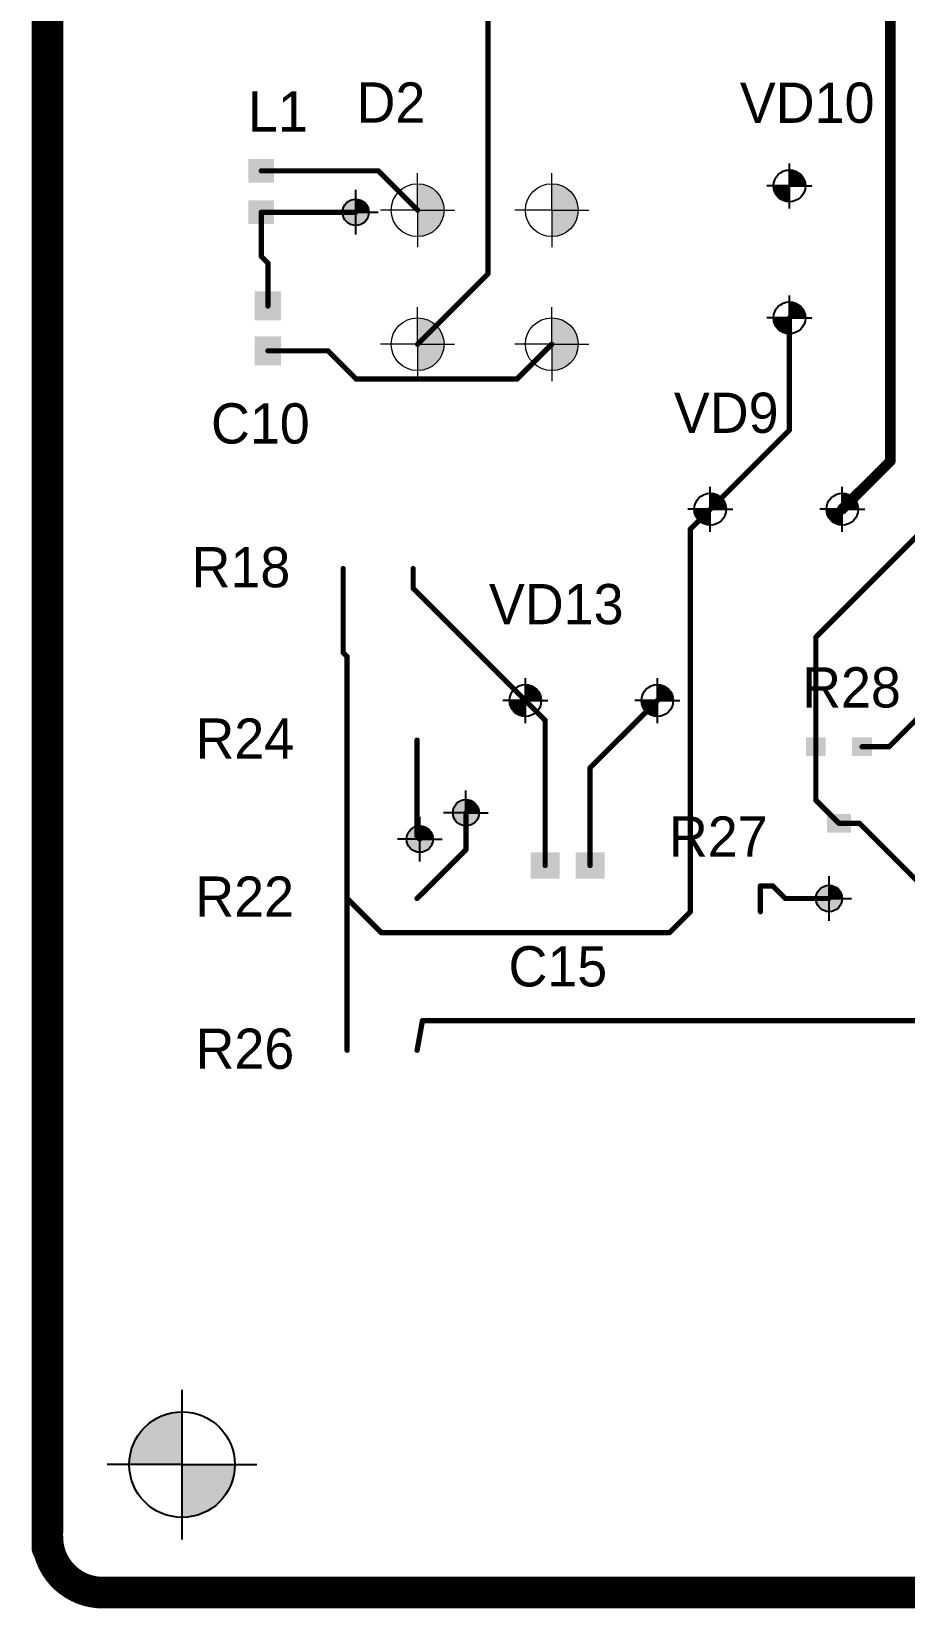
# Model space of a CAD drawing. Header units: millimetres. Extents: x -71 to 232, y 24 to 222.
# Drawn here: x -70.7 to -4.6, y 24.3 to 143.8 of the extents above; entities that cross this region are included whole.
import ezdxf

# ---------------------------------------------------------------- set-up
doc = ezdxf.new("R2010")
doc.units = ezdxf.units.MM
for name, color, linetype in [('Mechanical15', 56, 'Continuous'), ('TopLayer', 1, 'Continuous'), ('TopOverlay', 2, 'Continuous')]:
    doc.layers.add(name, color=color, linetype=linetype)
doc.layers.add('тонкая', color=7, linetype='Continuous', lineweight=20)

msp = doc.modelspace()

# ---------------------------------------------------------------- hatches: boundary and pattern name
at = {"lineweight": -3}
for points in [[(-12.13065657988818, 132.1431169531148, 0.414213562373095), (-13.33465657997431, 133.3471169532008), (-13.33465657997431, 132.1431169531148)], [(-12.13065657988818, 122.1431369531148, 0.414213562373095), (-13.33465657997431, 123.3471369532008), (-13.33465657997431, 122.1431369531148)], [(-18.13074617988809, 107.6430897531148, 0.414213562373095), (-19.33474617997422, 108.8470897532008), (-19.33474617997422, 107.6430897531148)], [(-8.130664579888162, 107.6430897531148, 0.414213562373095), (-9.334664579974287, 108.8470897532008), (-9.334664579974287, 107.6430897531148)], [(-32.13071817988816, 93.14314415311483, 0.414213562373095), (-33.33471817997429, 94.34714415320084), (-33.33471817997429, 93.14314415311483)], [(-22.13073817988811, 93.14314415311483, 0.414213562373095), (-23.33473817997424, 94.34714415320084), (-23.33473817997424, 93.14314415311483)]]:
    msp.add_hatch(color=0, dxfattribs=at).paths.add_polyline_path(points)
h = msp.add_hatch(color=256, dxfattribs=at)
h.dxf.hatch_style = 1
h.paths.add_polyline_path([(-13.33465657997431, 132.1431169531148), (-14.53865658006021, 132.1431169531148, 0.4142135623730951), (-13.33465657997431, 130.9391169530288)])
h = msp.add_hatch(color=0, dxfattribs=at)
h.dxf.hatch_style = 1
h.paths.add_polyline_path([(-46.18752457997425, 131.1431209531947, 0.4142135623730951), (-47.18752458005383, 130.1431209531147), (-46.18752457997425, 130.1431209531147)])
h.paths.add_polyline_path([(-46.18752457997425, 130.1431209531147), (-47.18752458005383, 130.1431209531147, 0.4142135623730951), (-46.18752457997425, 129.1431209530347)])
h = msp.add_hatch(color=0, dxfattribs=at)
h.dxf.hatch_style = 1
h.paths.add_polyline_path([(-46.18752457997425, 130.1431209531148), (-45.18752457989422, 130.1431209531148, 0.4142135623730951), (-46.18752457997425, 131.1431209531948)], flags=17)
h.paths.add_polyline_path([(-45.18752457989422, 130.1431209531148, 0.4142135623730951), (-46.18752457997425, 131.1431209531948), (-46.18752457997425, 129.1431209530348, 0.4142135623730951)])
h = msp.add_hatch(color=256, dxfattribs=at)
h.dxf.hatch_style = 1
h.paths.add_polyline_path([(-45.18752457989422, 130.1431209531148, 0.4142135623730951), (-46.18752457997425, 131.1431209531948), (-46.18752457997425, 130.1431209531148)])
h = msp.add_hatch(color=256, dxfattribs=at)
h.dxf.hatch_style = 1
h.paths.add_polyline_path([(-13.33465657997431, 122.1431369531148), (-14.53865658006021, 122.1431369531148, 0.4142135623730951), (-13.33465657997431, 120.9391369530288)])
h = msp.add_hatch(color=256, dxfattribs=at)
h.dxf.hatch_style = 1
h.paths.add_polyline_path([(-19.33474617997422, 107.6430897531148), (-20.53874618006034, 107.6430897531148, 0.4142135623730951), (-19.33474617997422, 106.4390897530288)])
h = msp.add_hatch(color=256, dxfattribs=at)
h.dxf.hatch_style = 1
h.paths.add_polyline_path([(-9.334664579974287, 107.6430897531148), (-10.53866458006019, 107.6430897531148, 0.4142135623730951), (-9.334664579974287, 106.4390897530288)])
h = msp.add_hatch(color=256, dxfattribs=at)
h.dxf.hatch_style = 1
h.paths.add_polyline_path([(-33.33471817997429, 93.14314415311483), (-34.53871818006019, 93.14314415311483, 0.4142135623730951), (-33.33471817997429, 91.93914415302876)])
h = msp.add_hatch(color=256, dxfattribs=at)
h.dxf.hatch_style = 1
h.paths.add_polyline_path([(-23.33473817997424, 93.14314415311483), (-24.53873818006014, 93.14314415311483, 0.4142135623730951), (-23.33473817997424, 91.93914415302876)])
h = msp.add_hatch(color=0, dxfattribs=at)
h.dxf.hatch_style = 1
h.paths.add_polyline_path([(-37.83470409997426, 85.64310527319466, 0.4142135623730951), (-38.83470410005384, 84.64310527311468), (-37.83470409997426, 84.64310527311468)])
h.paths.add_polyline_path([(-37.83470409997426, 84.64310527311468), (-38.83470410005384, 84.64310527311468, 0.4142135623730951), (-37.83470409997426, 83.6431052730347)])
h = msp.add_hatch(color=0, dxfattribs=at)
h.dxf.hatch_style = 1
h.paths.add_polyline_path([(-37.83470409997426, 84.6431052731148), (-36.83470409989422, 84.6431052731148, 0.4142135623730951), (-37.83470409997426, 85.64310527319478)], flags=17)
h.paths.add_polyline_path([(-36.83470409989422, 84.6431052731148, 0.4142135623730951), (-37.83470409997426, 85.64310527319478), (-37.83470409997426, 83.64310527303482, 0.4142135623730951)])
h = msp.add_hatch(color=256, dxfattribs=at)
h.dxf.hatch_style = 1
h.paths.add_polyline_path([(-36.83470409989422, 84.6431052731148, 0.4142135623730951), (-37.83470409997426, 85.64310527319478), (-37.83470409997426, 84.6431052731148)])
h = msp.add_hatch(color=0, dxfattribs=at)
h.dxf.hatch_style = 1
h.paths.add_polyline_path([(-41.33470217997433, 83.64310419319466, 0.4142135623730951), (-42.33470218005391, 82.64310419311468), (-41.33470217997433, 82.64310419311468)])
h.paths.add_polyline_path([(-41.33470217997433, 82.64310419311468), (-42.33470218005391, 82.64310419311468, 0.4142135623730951), (-41.33470217997433, 81.6431041930347)])
h = msp.add_hatch(color=0, dxfattribs=at)
h.dxf.hatch_style = 1
h.paths.add_polyline_path([(-41.33470217997433, 82.6431041931148), (-40.33470217989429, 82.6431041931148, 0.4142135623730951), (-41.33470217997433, 83.64310419319477)], flags=17)
h.paths.add_polyline_path([(-40.33470217989429, 82.6431041931148, 0.4142135623730951), (-41.33470217997433, 83.64310419319477), (-41.33470217997433, 81.64310419303482, 0.4142135623730951)])
h = msp.add_hatch(color=256, dxfattribs=at)
h.dxf.hatch_style = 1
h.paths.add_polyline_path([(-40.33470217989429, 82.6431041931148, 0.4142135623730951), (-41.33470217997433, 83.64310419319477), (-41.33470217997433, 82.6431041931148)])
h = msp.add_hatch(color=0, dxfattribs=at)
h.dxf.hatch_style = 1
h.paths.add_polyline_path([(-10.33470321997424, 79.14310303319468, 0.4142135623730951), (-11.33470322005383, 78.1431030331147), (-10.33470321997424, 78.1431030331147)])
h.paths.add_polyline_path([(-10.33470321997424, 78.1431030331147), (-11.33470322005383, 78.1431030331147, 0.4142135623730951), (-10.33470321997424, 77.14310303303472)])
h = msp.add_hatch(color=0, dxfattribs=at)
h.dxf.hatch_style = 1
h.paths.add_polyline_path([(-10.33470321997424, 78.14310303311481), (-9.334703219894209, 78.14310303311481, 0.4142135623730951), (-10.33470321997424, 79.14310303319479)], flags=17)
h.paths.add_polyline_path([(-9.334703219894209, 78.14310303311481, 0.4142135623730951), (-10.33470321997424, 79.14310303319479), (-10.33470321997424, 77.14310303303483, 0.4142135623730951)])
h = msp.add_hatch(color=256, dxfattribs=at)
h.dxf.hatch_style = 1
h.paths.add_polyline_path([(-9.334703219894209, 78.14310303311481, 0.4142135623730951), (-10.33470321997424, 79.14310303319479), (-10.33470321997424, 78.14310303311481)])
h = msp.add_hatch(color=0, dxfattribs=at)
h.paths.add_polyline_path([(-63.3347677799743, 35.24303135311479), (-59.3347677799743, 35.24303135311479), (-59.3347677799743, 39.24303135311479, 0.4142135623730951)])
h.paths.add_polyline_path([(-55.3347677799743, 35.24303135311479), (-59.3347677799743, 35.24303135311479), (-59.3347677799743, 31.24303135311479, 0.4142135623730951)])
at = {"layer": 'TopLayer'}
for points in [[(-52.36467757997434, 134.1830696931148), (-52.36467757997434, 132.3830682131148), (-54.30467877997432, 132.3830682131148), (-54.30467877997432, 134.1830696931148)], [(-52.36467757997434, 131.0431216931148), (-52.36467757997434, 129.2431202131148), (-54.30467877997432, 129.2431202131148), (-54.30467877997432, 131.0431216931148)], [(-53.83470511997427, 121.9431094131148), (-53.83470511997427, 124.1431100931148), (-51.83470403997433, 124.1431100931148), (-51.83470403997433, 121.9431094131148)], [(-53.83470511997427, 118.5430654131148), (-53.83470511997427, 120.7430660931148), (-51.83470403997433, 120.7430660931148), (-51.83470403997433, 118.5430654131148)], [(-10.58465953997438, 88.94312461311483), (-12.08466161997433, 88.94312461311483), (-12.08466161997433, 90.34312689311483), (-10.58465953997438, 90.34312689311483)], [(-7.084641139974337, 88.94312461311483), (-8.584643219974282, 88.94312461311483), (-8.584643219974282, 90.34312689311483), (-7.084641139974337, 90.34312689311483)], [(-8.684701439974333, 83.14308541311482), (-10.48470291997432, 83.14308541311482), (-10.48470291997432, 84.54308769311481), (-8.684701439974333, 84.54308769311481)], [(-32.93469611997432, 81.64309349311483), (-30.7346954399743, 81.64309349311483), (-30.7346954399743, 79.64309241311483), (-32.93469611997432, 79.64309241311483)], [(-29.53465211997434, 81.64309349311483), (-27.33465143997432, 81.64309349311483), (-27.33465143997432, 79.64309241311483), (-29.53465211997434, 79.64309241311483)]]:
    msp.add_hatch(color=1, dxfattribs=at).paths.add_polyline_path(points)
at = {"layer": 'тонкая'}
h = msp.add_hatch(color=256, dxfattribs=at)
edge = h.paths.add_edge_path()
edge.add_line((-41.49472217997436, 132.3031409531148), (-41.49472217997436, 128.3031409531148))
edge.add_arc((-41.49472217997436, 130.3031409531148), 2, 270, 450)
h = msp.add_hatch(color=256, dxfattribs=at)
edge = h.paths.add_edge_path()
edge.add_line((-31.33472217997428, 132.3031409531148), (-31.33472217997428, 128.3031409531148))
edge.add_arc((-31.33472217997428, 130.3031409531148), 2, 270, 450)
h = msp.add_hatch(color=256, dxfattribs=at)
edge = h.paths.add_edge_path()
edge.add_line((-41.49472217997436, 122.1431409531148), (-41.49472217997436, 118.1431409531148))
edge.add_arc((-41.49472217997436, 120.1431409531148), 2, 270, 450)
h = msp.add_hatch(color=256, dxfattribs=at)
edge = h.paths.add_edge_path()
edge.add_line((-31.33472217997428, 122.1431409531148), (-31.33472217997428, 118.1431409531148))
edge.add_arc((-31.33472217997428, 120.1431409531148), 2, 270, 450)

# ---------------------------------------------------------------- linework, layer by layer
at = {"lineweight": -3}
for p, q in [((-13.33465657997431, 130.4374502863263), (-13.33465657997431, 133.8487836199033)), ((-46.18752457997425, 128.4486765085348), (-46.18752457997425, 131.8375653976948)), ((-13.33465657997431, 132.1431169531148), (-15.04032324676268, 132.1431169531148)), ((-13.33465657997431, 132.1431169531148), (-11.62898991318571, 132.1431169531148)), ((-46.18752457997425, 130.1431209531148), (-47.88196902455388, 130.1431209531148)), ((-46.18752457997425, 130.1431209531148), (-44.49308013539462, 130.1431209531148)), ((-13.33465657997431, 120.4374702863263), (-13.33465657997431, 123.8488036199033)), ((-13.33465657997431, 122.1431369531148), (-15.04032324676268, 122.1431369531148)), ((-13.33465657997431, 122.1431369531148), (-11.62898991318571, 122.1431369531148)), ((-19.33474617997422, 105.9374230863263), (-19.33474617997422, 109.3487564199033)), ((-9.334664579974287, 105.9374230863263), (-9.334664579974287, 109.3487564199033)), ((-19.33474617997422, 107.6430897531148), (-21.04041284676282, 107.6430897531148)), ((-19.33474617997422, 107.6430897531148), (-17.62907951318562, 107.6430897531148)), ((-9.334664579974287, 107.6430897531148), (-11.04033124676266, 107.6430897531148)), ((-9.334664579974287, 107.6430897531148), (-7.628997913185685, 107.6430897531148)), ((-33.33471817997429, 91.43747748632629), (-33.33471817997429, 94.84881081990332)), ((-23.33473817997424, 91.43747748632629), (-23.33473817997424, 94.84881081990332)), ((-33.33471817997429, 93.14314415311483), (-35.04038484676266, 93.14314415311483)), ((-33.33471817997429, 93.14314415311483), (-31.62905151318569, 93.14314415311483)), ((-23.33473817997424, 93.14314415311483), (-25.04040484676261, 93.14314415311483)), ((-23.33473817997424, 93.14314415311483), (-21.62907151318564, 93.14314415311483)), ((-37.83470409997426, 82.94866082853483), (-37.83470409997426, 86.33754971769477)), ((-41.33470217997433, 80.94865974853482), (-41.33470217997433, 84.33754863769477)), ((-37.83470409997426, 84.6431052731148), (-39.52914854455389, 84.6431052731148)), ((-37.83470409997426, 84.6431052731148), (-36.14025965539463, 84.6431052731148)), ((-41.33470217997433, 82.6431041931148), (-43.02914662455396, 82.6431041931148)), ((-41.33470217997433, 82.6431041931148), (-39.6402577353947, 82.6431041931148)), ((-10.33470321997424, 76.44865858853484), (-10.33470321997424, 79.83754747769478)), ((-10.33470321997424, 78.14310303311481), (-12.02914766455388, 78.14310303311481)), ((-10.33470321997424, 78.14310303311481), (-8.640258775394614, 78.14310303311481)), ((-59.3347677799743, 29.57636468644816), (-59.3347677799743, 40.90969801978142)), ((-59.3347677799743, 35.24303135311479), (-65.00143444664081, 35.24303135311479)), ((-59.3347677799743, 35.24303135311479), (-53.66810111330778, 35.24303135311479))]:
    msp.add_line(p, q, dxfattribs=at)
for centre, radius in [((-13.33465657997431, 132.1431169531148), 1.204000000086), ((-46.18752457997425, 130.1431209531148), 1.00000000008), ((-13.33465657997431, 122.1431369531148), 1.204000000086), ((-19.33474617997422, 107.6430897531148), 1.204000000086), ((-9.334664579974287, 107.6430897531148), 1.204000000086), ((-33.33471817997429, 93.14314415311483), 1.204000000086), ((-23.33473817997424, 93.14314415311483), 1.204000000086), ((-37.83470409997426, 84.6431052731148), 1.00000000008), ((-41.33470217997433, 82.6431041931148), 1.00000000008), ((-10.33470321997424, 78.14310303311481), 1.00000000008), ((-59.3347677799743, 35.24303135311479), 4)]:
    msp.add_circle(centre, radius, dxfattribs=at)
at = {"layer": 'Mechanical15', "const_width": 2.40000028}
for points in [[(-69.5355093799742, 30.14311775311481), (-69.5355093799742, 216.2431265531148)], [(-69.5355093799742, 30.14311775311481), (-69.5355093799742, 30.14311775311481)], [(-69.53540777997432, 28.99310735311481), (-69.53540777997432, 29.2317657531148)], [(-69.5234189799744, 28.92452735311481), (-69.52331737997429, 28.92452735311481)], [(-65.33475577997433, 25.54226335311481), (226.4153338200256, 25.54236495311481)]]:
    msp.add_lwpolyline(points, dxfattribs=at)
at = {"layer": 'Mechanical15', "const_width": 1.1999976}
for points in [[(-70.1355081799743, 30.14311775311481, 1), (-68.93551057997433, 30.14311775311481, 1)], [(-70.1355081799743, 30.14311775311481, 1), (-68.93551057997433, 30.14311775311481, 1)], [(-70.1355081799743, 30.14311775311481, 1), (-68.93551057997433, 30.14311775311481, 1)], [(-70.13546753997434, 29.24310431311481, 1), (-68.93546993997438, 29.24310431311481, 1)], [(-70.13546753997434, 29.24310431311481, 1), (-68.93546993997438, 29.24310431311481, 1)], [(-70.1354624599744, 29.74310331311482, 1), (-68.93546485997445, 29.74310331311482, 1)], [(-70.1354522999743, 29.2455782731148, 1), (-68.93545469997434, 29.2455782731148, 1)], [(-70.1354522999743, 29.2317860731148, 1), (-68.93545469997434, 29.2317860731148, 1)], [(-70.1354522999743, 28.99310735311481, 1), (-68.93545469997434, 28.99310735311481, 1)], [(-70.13540657997441, 29.2317657531148, 1), (-68.93540897997423, 29.2317657531148, 1)], [(-70.13540657997441, 28.99310735311481, 1), (-68.93540897997423, 28.99310735311481, 1)], [(-70.12341777997426, 28.92452735311481, 1), (-68.9234201799743, 28.92452735311481, 1)], [(-70.12337205997437, 28.9245121131148, 1), (-68.92337445997441, 28.9245121131148, 1)], [(-70.12331617997438, 28.92452735311481, 1), (-68.92331857997442, 28.92452735311481, 1)], [(-65.93475457997442, 25.54226335311481, 1), (-64.73475697997424, 25.54226335311481, 1)], [(-65.93470885997431, 25.54234971311482, 1), (-64.73471125997435, 25.54234971311482, 1)]]:
    msp.add_lwpolyline(points, format="xyb", close=True, dxfattribs=at)
at = {"layer": 'Mechanical15', "const_width": 2.40000028}
for points in [[(-69.53546873997425, 29.24310431311481, -0.003081558994425942), (-69.53545349997444, 29.2455782731148)], [(-69.53545349997444, 29.2317860731148, -0.0006736496050153249), (-69.53546873997425, 29.24310431311481)], [(-65.33471005997421, 25.54234971311482, -0.4142135623730951), (-69.53546365997431, 29.74310331311482)], [(-69.52337325997428, 28.9245121131148, -0.08739330524560164), (-69.53545349997444, 28.99310735311481)]]:
    msp.add_lwpolyline(points, format="xyb", dxfattribs=at)
at = {"layer": 'TopLayer'}
for points, const_width in [([(-36.17464137997422, 125.4632217531148), (-36.17464137997422, 148.6950777531148)], 0.3999992), ([(-5.694641379974428, 111.2831129531148), (-5.694641379974428, 148.6950777531148)], 0.7999984), ([(-53.33467817997439, 133.2830689531148), (-44.47465017997433, 133.2830689531148)], 0.3999992), ([(-44.47465017997433, 133.2830689531148), (-41.49472217997436, 130.3031409531148)], 0.3999992), ([(-53.33467817997439, 130.1431209531148), (-46.18752457997425, 130.1431209531148)], 0.3999992), ([(-53.33467817997439, 126.7938769531148), (-53.33467817997439, 130.1431209531148)], 0.3999992), ([(-53.33467817997439, 126.7938769531148), (-52.83470457997441, 126.2939033531148)], 0.3999992), ([(-52.83470457997441, 123.0431097531148), (-52.83470457997441, 126.2939033531148)], 0.3999992), ([(-41.49472217997436, 120.1431409531148), (-36.17464137997422, 125.4632217531148)], 0.3999992), ([(-13.33465657997431, 113.6431793531148), (-13.33465657997431, 122.1431369531148)], 0.3999992), ([(-52.83470457997441, 119.6430657531148), (-48.28190697997434, 119.6430657531148)], 0.3999992), ([(-48.28190697997434, 119.6430657531148), (-46.14434457997436, 117.5055033531148)], 0.3999992), ([(-33.97235977997434, 117.5055033531148), (-31.33472217997428, 120.1431409531148)], 0.3999992), ([(-46.14434457997436, 117.5055033531148), (-33.97235977997434, 117.5055033531148)], 0.3999992), ([(-19.33474617997422, 107.6430897531148), (-13.33465657997431, 113.6431793531148)], 0.3999992), ([(-9.334664579974287, 107.6430897531148), (-5.694641379974428, 111.2831129531148)], 0.7999984), ([(-20.83466697997437, 106.1431689531148), (-19.33474617997422, 107.6430897531148)], 0.3999992), ([(-11.3346605799743, 97.9475033531148), (-0.8347069799742712, 108.4474569531148)], 0.3999992), ([(-20.83466697997437, 77.14307455311479), (-20.83466697997437, 106.1431689531148)], 0.3999992), ([(-47.13474137997423, 96.7743281531148), (-47.13474137997423, 103.1431241531148)], 0.3999992), ([(-41.8346757799743, 101.6431017531148), (-41.8346757799743, 103.1431241531148)], 0.3999992), ([(-41.8346757799743, 101.6431017531148), (-33.33471817997429, 93.1431441531148)], 0.3999992), ([(-11.3346605799743, 89.64312575311479), (-11.3346605799743, 97.9475033531148)], 0.3999992), ([(-47.13474137997423, 96.7743281531148), (-46.83471657997438, 96.4743033531148)], 0.3999992), ([(-46.83471657997438, 90.14309935311479), (-46.83471657997438, 96.4743033531148)], 0.3999992), ([(-5.786284579974335, 89.64312575311479), (-0.326706979974233, 95.1027033531148)], 0.3999992), ([(-33.33471817997429, 93.1431441531148), (-31.83469577997425, 91.6431217531148)], 0.3999992), ([(-28.43465177997427, 88.0432305531148), (-23.33473817997424, 93.1431441531148)], 0.3999992), ([(-31.83469577997425, 80.6430929531148), (-31.83469577997425, 91.6431217531148)], 0.3999992), ([(-46.83471657997438, 78.14312335311479), (-46.83471657997438, 90.14309935311479)], 0.3999992), ([(-41.53465097997423, 82.84305299311481), (-41.53465097997423, 90.14309935311479)], 0.3999992), ([(-11.3346605799743, 85.5930449531148), (-11.3346605799743, 89.64312575311479)], 0.3999992), ([(-7.834642179974253, 89.64312575311479), (-5.786284579974335, 89.64312575311479)], 0.3999992), ([(-28.43465177997427, 80.6430929531148), (-28.43465177997427, 88.0432305531148)], 0.3999992), ([(-11.3346605799743, 85.5930449531148), (-9.584702179974329, 83.8430865531148)], 0.3999992), ([(-37.83470409997426, 81.84307023311482), (-37.83470409997426, 84.6431052731148)], 0.3999992), ([(-9.584702179974329, 83.8430865531148), (-8.034692579974262, 83.8430865531148)], 0.3999992), ([(-8.034692579974262, 83.8430865531148), (2.665311420025546, 73.1430825531148)], 0.3999992), ([(-41.53465097997423, 82.84305299311481), (-41.33470217997433, 82.6431041931148)], 0.3999992), ([(-41.53465097997423, 78.14312335311479), (-37.83470409997426, 81.84307023311482)], 0.3999992), ([(-15.53470297997433, 79.09306811311481), (-14.59387173997425, 79.09306811311481)], 0.3999992), ([(-15.53470297997433, 77.14307455311479), (-15.53470297997433, 79.09306811311481)], 0.3999992), ([(-14.59387173997425, 79.09306811311481), (-13.64390665997439, 78.14310303311481)], 0.3999992), ([(-46.83471657997438, 78.14312335311479), (-44.23629657997435, 75.54470335311481)], 0.3999992), ([(-46.83471657997438, 66.64312095311479), (-46.83471657997438, 78.14312335311479)], 0.3999992), ([(-13.64390665997439, 78.14310303311481), (-10.33470321997424, 78.14310303311481)], 0.3999992), ([(-22.43303817997435, 75.54470335311481), (-20.83466697997437, 77.14307455311479)], 0.3999992), ([(-44.23629657997435, 75.54470335311481), (-22.43303817997435, 75.54470335311481)], 0.3999992), ([(-41.53465097997423, 66.64312095311479), (-41.12825097997438, 68.88990335311479)], 0.3999992), ([(-41.12825097997438, 68.88990335311479), (3.412071420025768, 68.88990335311479)], 0.3999992)]:
    msp.add_lwpolyline(points, dxfattribs=dict(at, const_width=const_width))
for points, const_width in [([(-53.43467797997437, 133.2830689531148, 1), (-53.23467837997441, 133.2830689531148, 1)], 0.1999996), ([(-44.57464997997431, 133.2830689531148, 1), (-44.37465037997436, 133.2830689531148, 1)], 0.1999996), ([(-44.57464997997431, 133.2830689531148, 1), (-44.37465037997436, 133.2830689531148, 1)], 0.1999996), ([(-53.43467797997437, 130.1431209531148, 1), (-53.23467837997441, 130.1431209531148, 1)], 0.1999996), ([(-53.43467797997437, 130.1431209531148, 1), (-53.23467837997441, 130.1431209531148, 1)], 0.1999996), ([(-46.28752437997423, 130.1431209531148, 1), (-46.08752477997427, 130.1431209531148, 1)], 0.1999996), ([(-41.59472197997434, 130.3031409531148, 1), (-41.39472237997438, 130.3031409531148, 1)], 0.1999996), ([(-53.43467797997437, 126.7938769531148, 1), (-53.23467837997441, 126.7938769531148, 1)], 0.1999996), ([(-53.43467797997437, 126.7938769531148, 1), (-53.23467837997441, 126.7938769531148, 1)], 0.1999996), ([(-52.93470437997439, 126.2939033531148, 1), (-52.73470477997421, 126.2939033531148, 1)], 0.1999996), ([(-52.93470437997439, 126.2939033531148, 1), (-52.73470477997421, 126.2939033531148, 1)], 0.1999996), ([(-36.27464117997442, 125.4632217531148, 1), (-36.07464157997424, 125.4632217531148, 1)], 0.1999996), ([(-36.27464117997442, 125.4632217531148, 1), (-36.07464157997424, 125.4632217531148, 1)], 0.1999996), ([(-52.93470437997439, 123.0431097531148, 1), (-52.73470477997421, 123.0431097531148, 1)], 0.1999996), ([(-13.43465637997429, 122.1431369531148, 1), (-13.23465677997433, 122.1431369531148, 1)], 0.1999996), ([(-52.93470437997439, 119.6430657531148, 1), (-52.73470477997421, 119.6430657531148, 1)], 0.1999996), ([(-48.38190677997432, 119.6430657531148, 1), (-48.18190717997436, 119.6430657531148, 1)], 0.1999996), ([(-48.38190677997432, 119.6430657531148, 1), (-48.18190717997436, 119.6430657531148, 1)], 0.1999996), ([(-41.59472197997434, 120.1431409531148, 1), (-41.39472237997438, 120.1431409531148, 1)], 0.1999996), ([(-31.43472197997426, 120.1431409531148, 1), (-31.2347223799743, 120.1431409531148, 1)], 0.1999996), ([(-46.24434437997434, 117.5055033531148, 1), (-46.04434477997438, 117.5055033531148, 1)], 0.1999996), ([(-46.24434437997434, 117.5055033531148, 1), (-46.04434477997438, 117.5055033531148, 1)], 0.1999996), ([(-34.07235957997432, 117.5055033531148, 1), (-33.87235997997436, 117.5055033531148, 1)], 0.1999996), ([(-34.07235957997432, 117.5055033531148, 1), (-33.87235997997436, 117.5055033531148, 1)], 0.1999996), ([(-13.43465637997429, 113.6431793531148, 1), (-13.23465677997433, 113.6431793531148, 1)], 0.1999996), ([(-13.43465637997429, 113.6431793531148, 1), (-13.23465677997433, 113.6431793531148, 1)], 0.1999996), ([(-5.894640979974383, 111.2831129531148, 1), (-5.494641779974245, 111.2831129531148, 1)], 0.3999992), ([(-5.894640979974383, 111.2831129531148, 1), (-5.494641779974245, 111.2831129531148, 1)], 0.3999992), ([(-19.43474597997442, 107.6430897531148, 1), (-19.23474637997424, 107.6430897531148, 1)], 0.1999996), ([(-19.43474597997442, 107.6430897531148, 1), (-19.23474637997424, 107.6430897531148, 1)], 0.1999996), ([(-9.534664179974243, 107.6430897531148, 1), (-9.134664979974332, 107.6430897531148, 1)], 0.3999992), ([(-20.93466677997435, 106.1431689531148, 1), (-20.73466717997439, 106.1431689531148, 1)], 0.1999996), ([(-20.93466677997435, 106.1431689531148, 1), (-20.73466717997439, 106.1431689531148, 1)], 0.1999996), ([(-47.23474117997443, 103.1431241531148, 1), (-47.03474157997425, 103.1431241531148, 1)], 0.1999996), ([(-41.93467557997428, 103.1431241531148, 1), (-41.73467597997433, 103.1431241531148, 1)], 0.1999996), ([(-41.93467557997428, 101.6431017531148, 1), (-41.73467597997433, 101.6431017531148, 1)], 0.1999996), ([(-41.93467557997428, 101.6431017531148, 1), (-41.73467597997433, 101.6431017531148, 1)], 0.1999996), ([(-11.43466037997428, 97.9475033531148, 1), (-11.23466077997432, 97.9475033531148, 1)], 0.1999996), ([(-11.43466037997428, 97.9475033531148, 1), (-11.23466077997432, 97.9475033531148, 1)], 0.1999996), ([(-47.23474117997443, 96.7743281531148, 1), (-47.03474157997425, 96.7743281531148, 1)], 0.1999996), ([(-47.23474117997443, 96.7743281531148, 1), (-47.03474157997425, 96.7743281531148, 1)], 0.1999996), ([(-46.93471637997436, 96.4743033531148, 1), (-46.73471677997441, 96.4743033531148, 1)], 0.1999996), ([(-46.93471637997436, 96.4743033531148, 1), (-46.73471677997441, 96.4743033531148, 1)], 0.1999996), ([(-33.43471797997427, 93.1431441531148, 1), (-33.23471837997431, 93.1431441531148, 1)], 0.1999996), ([(-33.43471797997427, 93.1431441531148, 1), (-33.23471837997431, 93.1431441531148, 1)], 0.1999996), ([(-23.43473797997444, 93.1431441531148, 1), (-23.23473837997426, 93.1431441531148, 1)], 0.1999996), ([(-31.93469557997423, 91.6431217531148, 1), (-31.73469597997428, 91.6431217531148, 1)], 0.1999996), ([(-31.93469557997423, 91.6431217531148, 1), (-31.73469597997428, 91.6431217531148, 1)], 0.1999996), ([(-46.93471637997436, 90.14309935311479, 1), (-46.73471677997441, 90.14309935311479, 1)], 0.1999996), ([(-46.93471637997436, 90.14309935311479, 1), (-46.73471677997441, 90.14309935311479, 1)], 0.1999996), ([(-41.63465077997421, 90.14309935311479, 1), (-41.43465117997425, 90.14309935311479, 1)], 0.1999996), ([(-11.43466037997428, 89.64312575311479, 1), (-11.23466077997432, 89.64312575311479, 1)], 0.1999996), ([(-11.43466037997428, 89.64312575311479, 1), (-11.23466077997432, 89.64312575311479, 1)], 0.1999996), ([(-7.934641979974231, 89.64312575311479, 1), (-7.734642379974275, 89.64312575311479, 1)], 0.1999996), ([(-5.886284379974313, 89.64312575311479, 1), (-5.686284779974358, 89.64312575311479, 1)], 0.1999996), ([(-5.886284379974313, 89.64312575311479, 1), (-5.686284779974358, 89.64312575311479, 1)], 0.1999996), ([(-28.53465157997425, 88.0432305531148, 1), (-28.3346519799743, 88.0432305531148, 1)], 0.1999996), ([(-28.53465157997425, 88.0432305531148, 1), (-28.3346519799743, 88.0432305531148, 1)], 0.1999996), ([(-11.43466037997428, 85.5930449531148, 1), (-11.23466077997432, 85.5930449531148, 1)], 0.1999996), ([(-11.43466037997428, 85.5930449531148, 1), (-11.23466077997432, 85.5930449531148, 1)], 0.1999996), ([(-37.93470389997424, 84.6431052731148, 1), (-37.73470429997428, 84.6431052731148, 1)], 0.1999996), ([(-9.684701979974307, 83.8430865531148, 1), (-9.484702379974351, 83.8430865531148, 1)], 0.1999996), ([(-9.684701979974307, 83.8430865531148, 1), (-9.484702379974351, 83.8430865531148, 1)], 0.1999996), ([(-8.13469237997424, 83.8430865531148, 1), (-7.934692779974284, 83.8430865531148, 1)], 0.1999996), ([(-8.13469237997424, 83.8430865531148, 1), (-7.934692779974284, 83.8430865531148, 1)], 0.1999996), ([(-41.63465077997421, 82.84305299311481, 1), (-41.43465117997425, 82.84305299311481, 1)], 0.1999996), ([(-41.63465077997421, 82.84305299311481, 1), (-41.43465117997425, 82.84305299311481, 1)], 0.1999996), ([(-41.43470197997431, 82.6431041931148, 1), (-41.23470237997435, 82.6431041931148, 1)], 0.1999996), ([(-37.93470389997424, 81.84307023311482, 1), (-37.73470429997428, 81.84307023311482, 1)], 0.1999996), ([(-37.93470389997424, 81.84307023311482, 1), (-37.73470429997428, 81.84307023311482, 1)], 0.1999996), ([(-31.93469557997423, 80.6430929531148, 1), (-31.73469597997428, 80.6430929531148, 1)], 0.1999996), ([(-28.53465157997425, 80.6430929531148, 1), (-28.3346519799743, 80.6430929531148, 1)], 0.1999996), ([(-15.6347027799743, 79.09306811311481, 1), (-15.43470317997435, 79.09306811311481, 1)], 0.1999996), ([(-15.6347027799743, 79.09306811311481, 1), (-15.43470317997435, 79.09306811311481, 1)], 0.1999996), ([(-14.69387153997423, 79.09306811311481, 1), (-14.49387193997427, 79.09306811311481, 1)], 0.1999996), ([(-14.69387153997423, 79.09306811311481, 1), (-14.49387193997427, 79.09306811311481, 1)], 0.1999996), ([(-46.93471637997436, 78.14312335311479, 1), (-46.73471677997441, 78.14312335311479, 1)], 0.1999996), ([(-46.93471637997436, 78.14312335311479, 1), (-46.73471677997441, 78.14312335311479, 1)], 0.1999996), ([(-46.93471637997436, 78.14312335311479, 1), (-46.73471677997441, 78.14312335311479, 1)], 0.1999996), ([(-41.63465077997421, 78.14312335311479, 1), (-41.43465117997425, 78.14312335311479, 1)], 0.1999996), ([(-13.74390645997437, 78.14310303311481, 1), (-13.54390685997441, 78.14310303311481, 1)], 0.1999996), ([(-13.74390645997437, 78.14310303311481, 1), (-13.54390685997441, 78.14310303311481, 1)], 0.1999996), ([(-10.43470301997422, 78.14310303311481, 1), (-10.23470341997427, 78.14310303311481, 1)], 0.1999996), ([(-20.93466677997435, 77.14307455311479, 1), (-20.73466717997439, 77.14307455311479, 1)], 0.1999996), ([(-20.93466677997435, 77.14307455311479, 1), (-20.73466717997439, 77.14307455311479, 1)], 0.1999996), ([(-15.6347027799743, 77.14307455311479, 1), (-15.43470317997435, 77.14307455311479, 1)], 0.1999996), ([(-44.33629637997433, 75.54470335311481, 1), (-44.13629677997437, 75.54470335311481, 1)], 0.1999996), ([(-44.33629637997433, 75.54470335311481, 1), (-44.13629677997437, 75.54470335311481, 1)], 0.1999996), ([(-22.53303797997432, 75.54470335311481, 1), (-22.33303837997437, 75.54470335311481, 1)], 0.1999996), ([(-22.53303797997432, 75.54470335311481, 1), (-22.33303837997437, 75.54470335311481, 1)], 0.1999996), ([(-41.22825077997436, 68.88990335311479, 1), (-41.0282511799744, 68.88990335311479, 1)], 0.1999996), ([(-41.22825077997436, 68.88990335311479, 1), (-41.0282511799744, 68.88990335311479, 1)], 0.1999996), ([(-46.93471637997436, 66.64312095311479, 1), (-46.73471677997441, 66.64312095311479, 1)], 0.1999996), ([(-41.63465077997421, 66.64312095311479, 1), (-41.43465117997425, 66.64312095311479, 1)], 0.1999996)]:
    msp.add_lwpolyline(points, format="xyb", close=True, dxfattribs=dict(at, const_width=const_width))
at = {"layer": 'тонкая'}
for p, q in [((-41.49472217997436, 132.3031409531148), (-41.49472217997436, 133.1031409531148)), ((-31.33472217997428, 132.3031409531148), (-31.33472217997428, 133.1031409531148)), ((-41.49472217997436, 130.3031409531148), (-41.49472217997436, 132.3031409531148)), ((-31.33472217997428, 130.3031409531148), (-31.33472217997428, 132.3031409531148)), ((-43.49472217997436, 130.3031409531148), (-44.29472217997431, 130.3031409531148)), ((-41.49472217997436, 130.3031409531148), (-43.49472217997436, 130.3031409531148)), ((-41.49472217997436, 130.3031409531148), (-39.49472217997436, 130.3031409531148)), ((-41.49472217997436, 130.3031409531148), (-41.49472217997436, 128.3031409531148)), ((-39.49472217997436, 130.3031409531148), (-38.69472217997441, 130.3031409531148)), ((-33.33472217997428, 130.3031409531148), (-34.13472217997423, 130.3031409531148)), ((-31.33472217997428, 130.3031409531148), (-33.33472217997428, 130.3031409531148)), ((-31.33472217997428, 130.3031409531148), (-29.33472217997428, 130.3031409531148)), ((-31.33472217997428, 130.3031409531148), (-31.33472217997428, 128.3031409531148)), ((-29.33472217997428, 130.3031409531148), (-28.53472217997432, 130.3031409531148)), ((-41.49472217997436, 128.3031409531148), (-41.49472217997436, 127.5031409531148)), ((-31.33472217997428, 128.3031409531148), (-31.33472217997428, 127.5031409531148)), ((-41.49472217997436, 122.1431409531148), (-41.49472217997436, 122.9431409531148)), ((-41.49472217997436, 120.1431409531148), (-41.49472217997436, 122.1431409531148)), ((-31.33472217997428, 122.1431409531148), (-31.33472217997428, 122.9431409531148)), ((-31.33472217997428, 120.1431409531148), (-31.33472217997428, 122.1431409531148)), ((-43.49472217997436, 120.1431409531148), (-44.29472217997431, 120.1431409531148)), ((-41.49472217997436, 120.1431409531148), (-43.49472217997436, 120.1431409531148)), ((-41.49472217997436, 120.1431409531148), (-39.49472217997436, 120.1431409531148)), ((-41.49472217997436, 120.1431409531148), (-41.49472217997436, 118.1431409531148)), ((-39.49472217997436, 120.1431409531148), (-38.69472217997441, 120.1431409531148)), ((-33.33472217997428, 120.1431409531148), (-34.13472217997423, 120.1431409531148)), ((-31.33472217997428, 120.1431409531148), (-33.33472217997428, 120.1431409531148)), ((-31.33472217997428, 120.1431409531148), (-29.33472217997428, 120.1431409531148)), ((-31.33472217997428, 120.1431409531148), (-31.33472217997428, 118.1431409531148)), ((-29.33472217997428, 120.1431409531148), (-28.53472217997432, 120.1431409531148)), ((-41.49472217997436, 118.1431409531148), (-41.49472217997436, 117.3431409531148)), ((-31.33472217997428, 118.1431409531148), (-31.33472217997428, 117.3431409531148))]:
    msp.add_line(p, q, dxfattribs=at)
for centre in [(-41.49472217997436, 130.3031409531148), (-31.33472217997428, 130.3031409531148), (-41.49472217997436, 120.1431409531148), (-31.33472217997428, 120.1431409531148)]:
    msp.add_circle(centre, 2, dxfattribs=at)

# ---------------------------------------------------------------- texts
at = {"layer": 'TopOverlay'}
for s, p in [('D2', (-46.12190621997433, 136.9371078731148)), ('VD10', (-17.08989925997435, 136.9211058731148)), ('L1', (-54.34550673997433, 136.2639113531148)), ('VD9', (-22.08750673997429, 113.4275079531148)), ('C10', (-57.14346405997435, 112.6195999931148)), ('R18', (-58.61469141385783, 101.7267562716727)), ('VD13', (-36.0935036199744, 98.9279077931148)), ('R28', (-12.37469405997422, 92.6159061931148)), ('R24', (-58.3246894538579, 88.73996487167267)), ('R27', (-22.4627053799743, 81.31191051311478)), ('R22', (-58.3334930938579, 76.76196495167267)), ('C15', (-34.61094052780709, 71.47896550544158)), ('R26', (-58.31469201385789, 65.23556179167264))]:
    msp.add_text(s, height=3.048, dxfattribs=at).set_placement(p)

doc.saveas('drawing.dxf')
